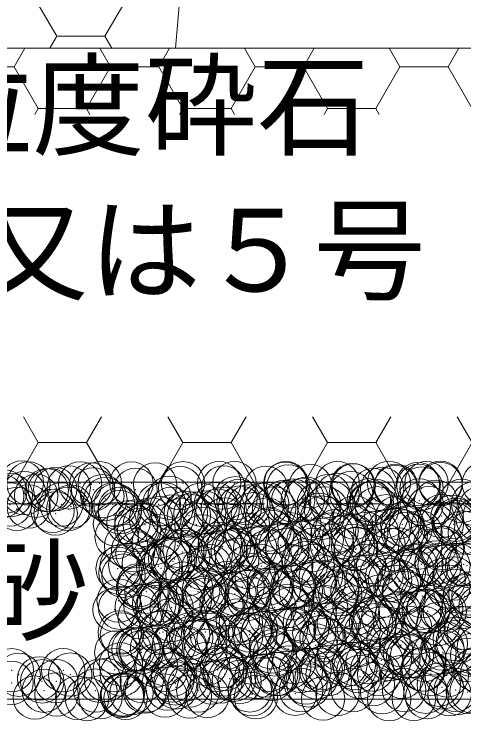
# Model space of a CAD drawing. Units: millimetres at full size; details may follow other scales. Extents: x 47228 to 87734, y -20408 to -2620.
# Drawn here: x 78865.4 to 79072.7, y -16026.6 to -15700.9 of the extents above; entities that cross this region are included whole.
import ezdxf
from ezdxf.enums import TextEntityAlignment as Align

# ---------------------------------------------------------------- set-up
doc = ezdxf.new("R2010")
doc.units = ezdxf.units.MM
doc.header["$LTSCALE"] = 40
doc.header["$PDMODE"] = 32
doc.header["$PDSIZE"] = 20
doc.linetypes.add('USER1', pattern=[1.35, 0.75, -0.6])
for name, color, linetype, lineweight in [('0_2', 7, 'Continuous', 5), ('本体', 2, 'Continuous', 13), ('ﾊｯﾁﾝｸﾞ', 7, 'Continuous', 5)]:
    doc.layers.add(name, color=color, linetype=linetype, lineweight=lineweight)
doc.styles.add('ＭＳ ゴシック', font='')
doc.styles.get('ＭＳ ゴシック').set_extended_font_data('MS Gothic')

msp = doc.modelspace()

# ---------------------------------------------------------------- linework, layer by layer
at = {"layer": '本体'}
for p, q in [((78948.8, -15616.6), (78939.71, -15716.6)), ((78648.8, -15716.6), (79098.8, -15716.6))]:
    msp.add_line(p, q, dxfattribs=at)
at = {"layer": 'ﾊｯﾁﾝｸﾞ'}
for p, q in [((78885.01, -15711.14), (78873.9, -15691.89)), ((78907.24, -15711.14), (78918.35, -15691.89)), ((78881.86, -15716.6), (78885.01, -15711.14)), ((78885.01, -15711.14), (78907.24, -15711.14)), ((78910.39, -15716.6), (78907.24, -15711.14)), ((78865.41, -15725.14), (78870.34, -15716.6)), ((78909.86, -15725.14), (78904.93, -15716.6)), ((78932.09, -15725.14), (78937.02, -15716.6)), ((78976.54, -15725.14), (78971.61, -15716.6)), ((78998.76, -15725.14), (79003.69, -15716.6)), ((79043.21, -15725.14), (79038.28, -15716.6)), ((79065.44, -15725.14), (79070.37, -15716.6)), ((78843.19, -15725.14), (78865.41, -15725.14)), ((78876.52, -15744.39), (78865.41, -15725.14)), ((78898.75, -15744.38), (78909.86, -15725.14)), ((78909.86, -15725.14), (78932.09, -15725.14)), ((78943.2, -15744.39), (78932.09, -15725.14)), ((78965.42, -15744.38), (78976.54, -15725.14)), ((78976.54, -15725.14), (78998.76, -15725.14)), ((79009.87, -15744.39), (78998.76, -15725.14)), ((79032.1, -15744.38), (79043.21, -15725.14)), ((79043.21, -15725.14), (79065.44, -15725.14)), ((79076.55, -15744.39), (79065.44, -15725.14)), ((78874.91, -15747.18), (78876.52, -15744.38)), ((78876.52, -15744.39), (78898.75, -15744.39)), ((78900.36, -15747.18), (78898.75, -15744.39)), ((78941.59, -15747.18), (78943.2, -15744.38)), ((78943.2, -15744.39), (78965.43, -15744.39)), ((78967.04, -15747.18), (78965.42, -15744.39)), ((79008.26, -15747.18), (79009.87, -15744.38)), ((79009.88, -15744.39), (79032.1, -15744.39)), ((79033.71, -15747.18), (79032.1, -15744.39)), ((78876.52, -15898.36), (78869.64, -15886.43)), ((78898.75, -15898.36), (78905.64, -15886.43)), ((78943.2, -15898.36), (78936.31, -15886.43)), ((78965.42, -15898.36), (78972.31, -15886.43)), ((79009.87, -15898.36), (79002.99, -15886.43)), ((79032.1, -15898.36), (79038.99, -15886.43)), ((79076.55, -15898.36), (79069.66, -15886.43)), ((78866, -15916.6), (78876.52, -15898.36)), ((78876.52, -15898.36), (78898.75, -15898.36)), ((78909.28, -15916.6), (78898.75, -15898.36)), ((78932.67, -15916.6), (78943.2, -15898.36)), ((78943.2, -15898.36), (78965.43, -15898.36)), ((78975.95, -15916.6), (78965.42, -15898.36)), ((78999.35, -15916.6), (79009.87, -15898.36)), ((79009.88, -15898.36), (79032.1, -15898.36)), ((79042.63, -15916.6), (79032.1, -15898.36)), ((79066.02, -15916.6), (79076.55, -15898.36))]:
    msp.add_line(p, q, dxfattribs=at)
at = {"layer": 'ﾊｯﾁﾝｸﾞ', "linetype": 'USER1', "lineweight": 9}
msp.add_lwpolyline([(79108.8, -15706.6), (79358.8, -15706.6), (79358.8, -15926.6), (78388.8, -15926.6), (78388.8, -15706.6), (78638.8, -15706.6)], dxfattribs=at)
at = {"layer": 'ﾊｯﾁﾝｸﾞ', "lineweight": 20}
for points in [[(79348.8, -15716.6), (79348.8, -15916.6), (78398.8, -15916.6), (78398.8, -15716.6)], [(78398.8, -15916.6), (79348.8, -15916.6), (79348.8, -16016.6), (78398.8, -16016.6)]]:
    msp.add_lwpolyline(points, close=True, dxfattribs=at)
at = {"layer": 'ﾊｯﾁﾝｸﾞ'}
for p in [(78868.92, -15916.75), (78872.04, -15917.24), (78895.77, -15917.2), (78900.91, -15917.63), (78904.87, -15917.11), (78919.5, -15917.15), (78930.35, -15917.69), (78943.23, -15917.11), (78959.88, -15917.07), (78966.96, -15917.07), (78990.38, -15917.33), (78990.69, -15917.02), (79001.93, -15918.42), (79014.42, -15916.98), (79021.32, -15918.01), (79021.88, -15918.16), (79038.15, -15916.94), (79041.37, -15918.26), (79051.51, -15917.53), (79051.81, -15918.27), (79055.48, -15917.01), (79061.88, -15916.89), (79061.95, -15917.52), (79081.9, -15917.26), (78861.31, -15920.97), (78870.05, -15921.69), (78880.4, -15920.33), (78881.89, -15920.22), (78884.36, -15919.81), (78890.56, -15918.99), (78901.84, -15919.97), (78921.33, -15920.06), (78941.91, -15919.32), (78961.86, -15919.07), (78981.35, -15919.16), (78991.78, -15918.62), (79020.65, -15921.6), (79031, -15920.23), (79034.97, -15919.71), (79041.16, -15918.9), (79053.21, -15919.56), (78859.89, -15923.03), (78863.85, -15922.51), (78875.55, -15922.82), (78906.04, -15923.09), (78907.44, -15924.37), (78936.98, -15923.76), (78967.47, -15924.02), (78998.41, -15924.7), (79000.14, -15924.3), (79010.49, -15922.93), (79014.46, -15922.41), (79028.9, -15924.96), (79052.13, -15925.05), (78863.42, -15926.9), (78872.07, -15927.76), (78887.15, -15926.86), (78891.56, -15927.86), (78910.88, -15926.82), (78912.14, -15927.11), (78932.09, -15926.86), (78934.61, -15926.77), (78951.58, -15926.95), (78958.34, -15926.73), (78968.87, -15925.31), (78969.47, -15928.33), (78972.16, -15926.21), (78973.43, -15927.81), (78979.63, -15927), (78982.07, -15926.69), (78989.98, -15925.63), (78992.11, -15925.96), (78993.95, -15925.11), (79005.8, -15926.64), (79011.6, -15926.05), (79029.53, -15926.6), (79030.3, -15926.24), (79032.18, -15925.31), (79053.26, -15926.56), (79059.84, -15925.63), (79071.62, -15925.15), (79076.99, -15926.51), (78866.63, -15928.95), (78883.13, -15929.77), (78884.53, -15931.06), (78890.36, -15928.91), (78914.07, -15930.45), (78914.09, -15928.86), (78937.82, -15928.82), (78944.56, -15930.71), (78948.96, -15931.03), (78952.92, -15930.51), (78959.12, -15929.7), (78961.55, -15928.78), (78975.5, -15931.38), (78985.28, -15928.73), (79009.01, -15928.69), (79032.74, -15928.65), (79056.47, -15928.6), (79080.2, -15928.56), (78921.81, -15934.75), (78928.45, -15933.73), (78932.41, -15933.21), (78938.61, -15932.4), (78942.39, -15934), (78945.97, -15932), (78962.34, -15933.75), (78981.83, -15933.84), (79002.41, -15933.1), (79005.99, -15931.65), (79007.4, -15932.93), (79022.36, -15932.85), (79036.93, -15932.32), (79041.85, -15932.94), (79062.43, -15932.2), (79067.43, -15932.58), (79068.83, -15933.87), (79079.05, -15933.64), (79082.38, -15931.94), (78911.9, -15935.91), (78918.1, -15935.1), (78921.66, -15937.4), (78925.66, -15936.23), (78949.39, -15936.19), (78952.6, -15938.07), (78973.12, -15936.15), (78996.85, -15936.1), (79020.58, -15936.06), (79044.31, -15936.02), (79048.19, -15937.7), (79058.54, -15936.34), (79062.51, -15935.81), (79068.04, -15935.97), (79068.7, -15935), (78923.06, -15938.68), (78972.64, -15940.89), (78983.09, -15938.33), (78984.49, -15939.62), (78992.59, -15940.64), (79012.08, -15940.73), (79014.03, -15939.01), (79021.48, -15941.22), (79027.68, -15940.4), (79032.66, -15939.99), (79038.03, -15939.04), (79041.99, -15938.52), (79044.52, -15939.27), (79045.92, -15940.56), (79052.61, -15939.74), (79072.1, -15939.83), (79075.46, -15939.94), (78912.62, -15941.8), (78932.57, -15941.54), (78952.06, -15941.64), (78997.01, -15944.44), (79000.97, -15943.92), (79007.17, -15943.1), (79017.52, -15941.74), (78917.03, -15945.9), (78929.69, -15944.76), (78940.76, -15945.85), (78960.18, -15945.02), (78961.58, -15946.31), (78964.49, -15945.81), (78967.7, -15947.86), (78976.49, -15947.14), (78980.46, -15946.62), (78986.66, -15945.8), (78988.22, -15945.77), (78991.12, -15945.7), (78991.43, -15947.82), (79002.89, -15947.78), (79011.95, -15945.73), (79015.16, -15947.77), (79021.61, -15945.96), (79022.84, -15947.53), (79023.02, -15947.24), (79035.68, -15945.68), (79038.89, -15947.73), (79042.33, -15947.62), (79052.55, -15946.63), (79059.41, -15945.64), (79062.62, -15947.69), (79062.91, -15946.88), (78920.24, -15947.94), (78922.29, -15949.43), (78942.87, -15948.69), (78943.97, -15947.9), (78955.98, -15949.84), (78959.95, -15949.32), (78962.82, -15948.43), (78966.14, -15948.5), (78982.31, -15948.53), (78925.12, -15953.9), (78935.47, -15952.54), (78937.27, -15951.71), (78938.68, -15953), (78939.44, -15952.02), (78945.63, -15951.2), (78968.21, -15952.38), (78998.7, -15952.64), (79000.11, -15953.93), (79029.65, -15953.32), (79060.14, -15953.58), (79075.73, -15953.8), (78913.1, -15956.48), (78914.96, -15955.24), (78918.93, -15954.72), (78931.81, -15955.31), (78933.05, -15956.22), (78952.54, -15956.32), (78955.54, -15955.27), (78973.12, -15955.58), (78979.27, -15955.23), (78993.07, -15955.32), (79003, -15955.19), (79012.56, -15955.42), (79026.73, -15955.14), (79033.14, -15954.67), (79049.02, -15957.32), (79050.46, -15955.1), (79053.09, -15954.42), (79055.21, -15956.5), (79061.54, -15954.87), (79065.56, -15955.14), (79069.53, -15954.62), (79072.58, -15954.51), (79074.19, -15955.06), (78914.37, -15958.4), (78915.77, -15959.68), (78945.31, -15959.07), (78975.8, -15959.33), (78977.2, -15960.62), (79006.74, -15960.01), (79024.54, -15960.54), (79028.51, -15960.02), (79034.7, -15959.2), (79037.23, -15960.27), (79045.05, -15957.84), (78922.77, -15964.11), (78943.35, -15963.37), (78963.3, -15963.11), (78982.79, -15963.21), (79003.37, -15962.47), (79004.03, -15963.24), (79008, -15962.72), (79014.19, -15961.9), (79023.32, -15962.21), (79038.63, -15961.56), (79042.81, -15962.31), (79063.39, -15961.56), (79068.17, -15960.94), (78922.4, -15965.76), (78923.19, -15964.98), (78926.4, -15967.03), (78946.91, -15964.94), (78950.13, -15966.98), (78952.89, -15966.02), (78954.3, -15967.31), (78970.64, -15964.89), (78973.17, -15967.31), (78973.86, -15966.94), (78983.52, -15965.94), (78983.83, -15966.69), (78987.49, -15965.42), (78993.68, -15964.61), (78994.37, -15964.85), (78997.59, -15966.9), (79014.32, -15966.96), (79018.1, -15964.81), (79021.32, -15966.85), (79041.83, -15964.76), (79045.05, -15966.81), (79065.56, -15964.72), (79068.78, -15966.77), (78952.66, -15970.01), (78963.01, -15968.64), (78966.97, -15968.12), (78973.6, -15970.26), (78993.55, -15970), (79013.04, -15970.1), (79015.73, -15968.24), (79033.62, -15969.36), (79045.26, -15967.63), (79053.57, -15969.1), (79073.06, -15969.2), (79075.75, -15967.89), (79077.16, -15969.18), (78913.58, -15971.16), (78925.95, -15973.52), (78929.98, -15972.71), (78932.15, -15972.71), (78933.53, -15970.91), (78942.5, -15971.34), (78946.46, -15970.82), (78953.02, -15971), (78960.93, -15973.38), (78991.42, -15973.64), (79076.56, -15973.42), (78911.64, -15975.41), (78914.24, -15974.44), (78921.99, -15974.04), (78931.39, -15974), (78937.97, -15974.4), (78961.7, -15974.35), (78985.43, -15974.31), (78992.82, -15974.93), (79003.85, -15977.15), (79009.16, -15974.27), (79022.36, -15974.32), (79023.8, -15976.89), (79032.89, -15974.22), (79043.29, -15976.99), (79052.08, -15976.65), (79052.85, -15974.58), (79054.25, -15975.87), (79056.05, -15976.12), (79056.62, -15974.18), (79062.24, -15975.31), (79063.87, -15976.25), (79072.59, -15973.95), (79080.35, -15974.14), (78923.25, -15978.79), (78938.02, -15980.07), (78943.83, -15978.05), (78963.78, -15977.8), (78968.51, -15980.33), (78983.27, -15977.89), (79031.57, -15979.35), (79035.53, -15978.82), (79041.73, -15978.01), (78969.91, -15981.62), (78999.45, -15981.01), (79000.71, -15983.41), (79011.06, -15982.05), (79015.02, -15981.52), (79021.22, -15980.71), (79029.94, -15981.27), (79031.35, -15982.55), (79060.88, -15981.94), (78914.06, -15985.84), (78915.11, -15986.76), (78929.34, -15984.06), (78932.55, -15986.11), (78934.01, -15985.59), (78953.07, -15984.02), (78953.5, -15985.68), (78956.28, -15986.06), (78974, -15986.93), (78974.08, -15984.94), (78976.8, -15983.97), (78980.01, -15986.02), (78980.19, -15986.11), (78990.55, -15984.75), (78994.03, -15984.69), (78994.51, -15984.23), (79000.53, -15983.93), (79003.74, -15985.98), (79013.52, -15984.78), (79024.26, -15983.89), (79027.47, -15985.93), (79034.1, -15984.04), (79047.99, -15983.84), (79051.2, -15985.89), (79054.05, -15983.78), (79071.72, -15983.8), (79073.54, -15983.88), (79074.93, -15985.85), (78945.6, -15987.02), (78947.01, -15988.31), (78949.52, -15990.15), (78953.49, -15989.63), (78959.68, -15988.81), (78970.03, -15987.45), (78976.54, -15987.69), (79007.03, -15987.96), (79008.44, -15989.24), (79037.98, -15988.63), (79068.47, -15988.89), (79069.87, -15990.18), (78929.01, -15992.85), (78932.98, -15992.33), (78939.17, -15991.51), (78944.31, -15992.73), (78964.26, -15992.48), (78967.85, -15993.43), (78983.75, -15992.57), (78991.58, -15993.39), (79004.33, -15991.83), (79015.31, -15993.35), (79024.28, -15991.58), (79039.04, -15993.3), (79043.77, -15991.67), (79062.77, -15993.26), (79064.35, -15990.93), (79079.62, -15992.75), (78912.47, -15995.03), (78918.66, -15994.21), (78920.39, -15993.52), (78922.7, -15993.71), (78923.73, -15993.48), (78924.1, -15994.99), (78944.12, -15993.48), (78953.64, -15994.38), (78984.13, -15994.64), (78985.53, -15995.93), (79015.07, -15995.32), (79045.56, -15995.58), (79059.1, -15995.45), (79063.07, -15994.93), (79069.27, -15994.11), (79076.5, -15996.25), (78974.56, -15999.62), (78994.51, -15999.37), (79014, -15999.46), (79028.24, -15999.51), (79034.58, -15998.72), (79038.59, -15998.15), (79042.56, -15997.63), (79046.96, -15996.87), (79048.75, -15996.81), (79054.53, -15998.47), (79074.02, -15998.56), (78888.03, -16003.23), (78911.76, -16003.18), (78914.54, -16000.53), (78930.73, -16001.07), (78934.49, -16000.27), (78935.49, -16003.14), (78953.98, -16000.37), (78959.22, -16003.1), (78961.22, -16001.33), (78962.63, -16002.62), (78982.95, -16003.06), (78992.16, -16002.01), (79001.54, -16003.03), (79006.68, -16003.01), (79007.73, -16002.21), (79018.08, -16000.85), (79022.05, -16000.33), (79022.65, -16002.27), (79030.41, -16002.97), (79053.59, -16002.94), (79054.14, -16002.93), (79077.87, -16002.88), (78864.3, -16003.27), (78867.52, -16005.32), (78891.25, -16005.27), (78914.98, -16005.23), (78938.71, -16005.19), (78962.44, -16005.15), (78977.06, -16006.25), (78981.03, -16005.73), (78986.17, -16005.1), (78987.22, -16004.91), (78997.57, -16003.55), (79009.9, -16005.06), (79024.06, -16003.55), (79024.76, -16006.26), (79033.63, -16005.02), (79044.25, -16006.35), (79057.36, -16004.97), (79064.83, -16005.61), (79081.09, -16004.93), (78864.19, -16009.06), (78876.88, -16007.08), (78878.29, -16008.37), (78884.77, -16008.32), (78904.72, -16008.06), (78907.82, -16007.76), (78924.21, -16008.16), (78938.31, -16008.02), (78939.72, -16009.31), (78944.79, -16007.42), (78956.55, -16008.95), (78960.51, -16008.43), (78964.74, -16007.16), (78966.71, -16007.61), (78969.26, -16008.69), (78984.23, -16007.26), (78999.75, -16008.96), (79004.81, -16006.51), (79030.69, -16009.63), (78879.09, -16012.69), (78902.82, -16012.64), (78926.54, -16012.6), (78936.04, -16011.65), (78940, -16011.13), (78946.2, -16010.31), (78950.27, -16012.56), (78974, -16012.52), (78997.73, -16012.47), (79001.15, -16010.24), (79021.46, -16012.43), (79045.19, -16012.39), (79061.18, -16009.89), (79062.58, -16011.18), (79068.92, -16012.34), (79076.29, -16012.92), (78874.95, -16015.86), (78884.92, -16014.45), (78894.44, -16015.95), (78905.18, -16015.72), (78915.02, -16015.21), (78915.41, -16014.71), (78915.53, -16014.35), (78916.81, -16015.99), (78919.49, -16013.83), (78925.69, -16013.02), (78934.97, -16014.95), (78946.35, -16015.38), (78954.46, -16015.05), (78975.04, -16014.31), (78976.84, -16015.64), (78994.99, -16014.05), (79014.48, -16014.15), (79035.06, -16013.4), (79055.01, -16013.15), (79055.78, -16015.62), (79066.13, -16014.25), (79070.1, -16013.73), (79074.5, -16013.24), (78898.98, -16016.53), (79007.78, -16016.32), (79038.27, -16016.58), (79049.59, -16016.43)]:
    msp.add_point(p, dxfattribs=at)

# ---------------------------------------------------------------- texts
at = {"layer": '0_2', "style": 'ＭＳ ゴシック'}
msp.add_text('砂', height=37.98, dxfattribs=at).set_placement((78873.8, -15966.6), align=Align.MIDDLE_CENTER)
at = {"layer": 'ﾊｯﾁﾝｸﾞ', "style": 'ＭＳ ゴシック'}
for s, p in [('\u3000単粒度砕石', (78718.4, -15724.04)), ('（４号又は５号', (78692.5, -15790.7))]:
    msp.add_text(s, height=37.98, dxfattribs=at).set_placement(p, align=Align.TOP_LEFT)

doc.saveas('drawing.dxf')
